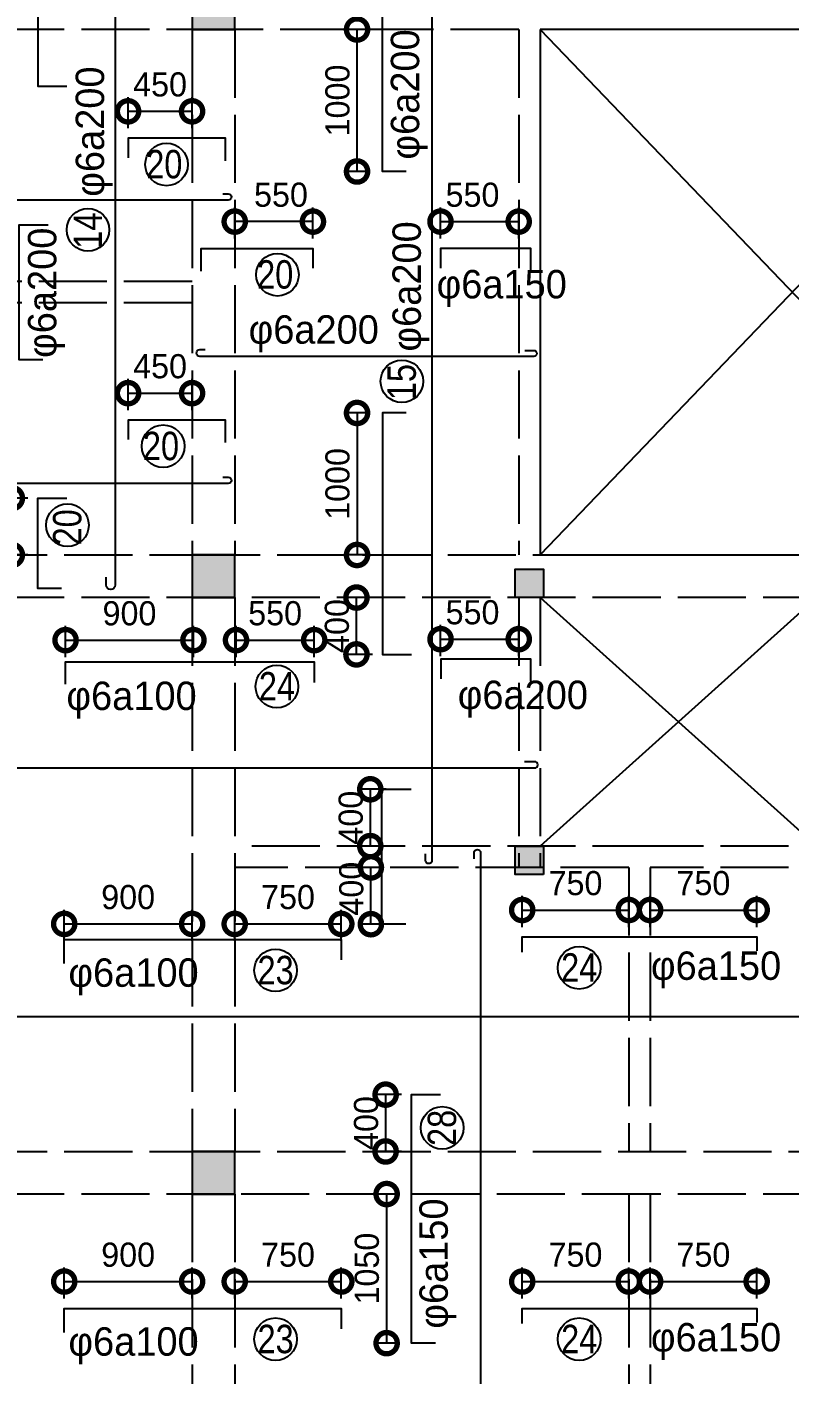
# Model space of a CAD drawing. Extents: x -103300 to -22645, y -943 to 55291.
# Drawn here: x -93459 to -88092, y 33765 to 43250 of the extents above; entities that cross this region are included whole.
import ezdxf

# ---------------------------------------------------------------- set-up
doc = ezdxf.new("R2010")
doc.units = 0
doc.header["$LTSCALE"] = 40
doc.linetypes.add('ACAD_ISO02W100', pattern=[15, 12, -3])
doc.layers.get('0').update_dxf_attribs({"linetype": 'CONTINUOUS'})
doc.layers.get('DEFPOINTS').update_dxf_attribs({"linetype": 'CONTINUOUS'})
for name, color, linetype in [('COT', 3, 'CONTINUOUS'), ('KTHUOT', 6, 'CONTINUOUS'), ('MANH', 2, 'CONTINUOUS'), ('TEXT', 7, 'CONTINUOUS'), ('THEP', 1, 'CONTINUOUS')]:
    doc.layers.add(name, color=color, linetype=linetype)
doc.styles.add('DIM-NEW', font='VHELVCN.TTF')
doc.styles.add('VNI-HELVE', font='VHELVEN.TTF')
doc.styles.add('VNI-TIMES', font='VTIMESN.TTF')
doc.dimstyles.new('D1', dxfattribs={"dimscale": 0, "dimtxt": 300, "dimasz": 250, "dimexe": 250, "dimexo": 0, "dimgap": 160, "dimtad": 1, "dimdec": 0, "dimdsep": 46, "dimtxsty": 'VNI-HELVE', "dimblk1": 'ARCHTICK', "dimblk2": 'ARCHTICK', "dimsah": 1, "dimcen": 2.5, "dimclrd": 6, "dimclre": 6, "dimclrt": 6, "dimadec": 0, "dimazin": 0, "dimtfac": 1, "dimtdec": 0, "dimtmove": 0, "dimatfit": 3, "dimldrblk": 'ARCHTICK', "dimfxl": 0, "dimtolj": 1, "dimtzin": 0, "dimarcsym": 0})

# ---------------------------------------------------------------- blocks, each defined once
blk = doc.blocks.new('_DotSmall')
at = {"color": 0, "linetype": 'ByBlock', "const_width": 0.5}
blk.add_lwpolyline([(-0.0625, 0, 1), (0.0625, 0, 1)], format="xyb", close=True, dxfattribs=at)
blk = doc.blocks.new('*D142')
at = {"layer": 'DEFPOINTS', "color": 0, "linetype": 'Continuous'}
for p in [(-92296.2, 42656.2), (-92746.7, 42466.6), (-92296.2, 42466.6)]:
    blk.add_point(p, dxfattribs=at)
at = {"layer": 'KTHUOT', "color": 9, "linetype": 'Continuous', "lineweight": -2}
for p, q in [((-92746.7, 42536.6), (-92746.7, 42756.2)), ((-92296.2, 42536.6), (-92296.2, 42756.2)), ((-92746.7, 42656.2), (-92296.2, 42656.2))]:
    blk.add_line(p, q, dxfattribs=at)
at = {"layer": 'KTHUOT', "color": 9, "linetype": 'Continuous', "lineweight": -2, "xscale": 300, "yscale": 300, "zscale": 300, "rotation": 180}
blk.add_blockref('_DotSmall', (-92746.7, 42656.2), dxfattribs=at)
at = {"layer": 'KTHUOT', "color": 9, "linetype": 'Continuous', "lineweight": -2, "xscale": 300, "yscale": 300, "zscale": 300}
blk.add_blockref('_DotSmall', (-92296.2, 42656.2), dxfattribs=at)
at = {"layer": 'KTHUOT', "color": 7, "linetype": 'Continuous', "insert": (-92521.4, 42844.6), "char_height": 170, "attachment_point": 5, "style": 'VNI-TIMES'}
blk.add_mtext('\\A1;450', dxfattribs=at)
blk = doc.blocks.new('_ARCHTICK')
at = {"color": 0, "linetype": 'ByBlock', "const_width": 0.15}
blk.add_lwpolyline([(-0.5, -0.5), (0.5, 0.5)], dxfattribs=at)
blk = doc.blocks.new('*D150')
at = {"layer": 'DEFPOINTS', "color": 0, "linetype": 'Continuous'}
for p in [(-92296.2, 40671.9), (-92746.7, 40482.3), (-92296.2, 40482.3)]:
    blk.add_point(p, dxfattribs=at)
at = {"layer": 'KTHUOT', "color": 9, "linetype": 'Continuous', "lineweight": -2}
for p, q in [((-92746.7, 40552.3), (-92746.7, 40771.9)), ((-92296.2, 40552.3), (-92296.2, 40771.9)), ((-92746.7, 40671.9), (-92296.2, 40671.9))]:
    blk.add_line(p, q, dxfattribs=at)
at = {"layer": 'KTHUOT', "color": 9, "linetype": 'Continuous', "lineweight": -2, "xscale": 300, "yscale": 300, "zscale": 300, "rotation": 180}
blk.add_blockref('_DotSmall', (-92746.7, 40671.9), dxfattribs=at)
at = {"layer": 'KTHUOT', "color": 9, "linetype": 'Continuous', "lineweight": -2, "xscale": 300, "yscale": 300, "zscale": 300}
blk.add_blockref('_DotSmall', (-92296.2, 40671.9), dxfattribs=at)
at = {"layer": 'KTHUOT', "color": 7, "linetype": 'Continuous', "insert": (-92521.4, 40860.3), "char_height": 170, "attachment_point": 5, "style": 'VNI-TIMES'}
blk.add_mtext('\\A1;450', dxfattribs=at)
blk = doc.blocks.new('*D151')
at = {"layer": 'DEFPOINTS', "color": 0, "linetype": 'Continuous'}
for p in [(-91995.5, 41879.6), (-91995.5, 41689.9), (-91445, 41689.9)]:
    blk.add_point(p, dxfattribs=at)
at = {"layer": 'KTHUOT', "color": 9, "linetype": 'Continuous', "lineweight": -2}
for p, q in [((-91995.5, 41759.9), (-91995.5, 41979.6)), ((-91445, 41759.9), (-91445, 41979.6)), ((-91445, 41879.6), (-91995.5, 41879.6))]:
    blk.add_line(p, q, dxfattribs=at)
at = {"layer": 'KTHUOT', "color": 9, "linetype": 'Continuous', "lineweight": -2, "xscale": 300, "yscale": 300, "zscale": 300, "rotation": 180}
blk.add_blockref('_DotSmall', (-91995.5, 41879.6), dxfattribs=at)
at = {"layer": 'KTHUOT', "color": 9, "linetype": 'Continuous', "lineweight": -2, "xscale": 300, "yscale": 300, "zscale": 300}
blk.add_blockref('_DotSmall', (-91445, 41879.6), dxfattribs=at)
at = {"layer": 'KTHUOT', "color": 7, "linetype": 'Continuous', "insert": (-91670.2, 42068), "char_height": 170, "attachment_point": 5, "style": 'VNI-TIMES'}
blk.add_mtext('\\A1;550', dxfattribs=at)
blk = doc.blocks.new('*D152')
at = {"layer": 'DEFPOINTS', "color": 0, "linetype": 'Continuous'}
for p in [(-89996.2, 41879.6), (-90546.7, 41689.9), (-89996.2, 41689.9)]:
    blk.add_point(p, dxfattribs=at)
at = {"layer": 'KTHUOT', "color": 9, "linetype": 'Continuous', "lineweight": -2}
for p, q in [((-90546.7, 41759.9), (-90546.7, 41979.6)), ((-89996.2, 41759.9), (-89996.2, 41979.6)), ((-90546.7, 41879.6), (-89996.2, 41879.6))]:
    blk.add_line(p, q, dxfattribs=at)
at = {"layer": 'KTHUOT', "color": 9, "linetype": 'Continuous', "lineweight": -2, "xscale": 300, "yscale": 300, "zscale": 300, "rotation": 180}
blk.add_blockref('_DotSmall', (-90546.7, 41879.6), dxfattribs=at)
at = {"layer": 'KTHUOT', "color": 9, "linetype": 'Continuous', "lineweight": -2, "xscale": 300, "yscale": 300, "zscale": 300}
blk.add_blockref('_DotSmall', (-89996.2, 41879.6), dxfattribs=at)
at = {"layer": 'KTHUOT', "color": 7, "linetype": 'Continuous', "insert": (-90321.4, 42068), "char_height": 170, "attachment_point": 5, "style": 'VNI-TIMES'}
blk.add_mtext('\\A1;550', dxfattribs=at)
blk = doc.blocks.new('*D189')
at = {"layer": 'DEFPOINTS', "color": 0, "linetype": 'Continuous'}
for p in [(-92295.8, 34416.3), (-93196.3, 34226.7), (-92295.8, 34226.7)]:
    blk.add_point(p, dxfattribs=at)
at = {"layer": 'KTHUOT', "color": 9, "linetype": 'Continuous', "lineweight": -2}
for p, q in [((-93196.3, 34296.7), (-93196.3, 34516.3)), ((-92295.8, 34296.7), (-92295.8, 34516.3)), ((-93196.3, 34416.3), (-92295.8, 34416.3))]:
    blk.add_line(p, q, dxfattribs=at)
at = {"layer": 'KTHUOT', "color": 9, "linetype": 'Continuous', "lineweight": -2, "xscale": 300, "yscale": 300, "zscale": 300, "rotation": 180}
blk.add_blockref('_DotSmall', (-93196.3, 34416.3), dxfattribs=at)
at = {"layer": 'KTHUOT', "color": 9, "linetype": 'Continuous', "lineweight": -2, "xscale": 300, "yscale": 300, "zscale": 300}
blk.add_blockref('_DotSmall', (-92295.8, 34416.3), dxfattribs=at)
at = {"layer": 'KTHUOT', "color": 7, "linetype": 'Continuous', "insert": (-92746.1, 34604.4), "char_height": 170, "attachment_point": 5, "style": 'VNI-TIMES'}
blk.add_mtext('\\A1;900', dxfattribs=at)
blk = doc.blocks.new('*D185')
at = {"layer": 'DEFPOINTS', "color": 0, "linetype": 'Continuous'}
for p in [(-91245.4, 34416.3), (-91995.8, 34226.7), (-91245.4, 34226.7)]:
    blk.add_point(p, dxfattribs=at)
at = {"layer": 'KTHUOT', "color": 9, "linetype": 'Continuous', "lineweight": -2}
for p, q in [((-91995.8, 34296.7), (-91995.8, 34516.3)), ((-91245.4, 34296.7), (-91245.4, 34516.3)), ((-91995.8, 34416.3), (-91245.4, 34416.3))]:
    blk.add_line(p, q, dxfattribs=at)
at = {"layer": 'KTHUOT', "color": 9, "linetype": 'Continuous', "lineweight": -2, "xscale": 300, "yscale": 300, "zscale": 300, "rotation": 180}
blk.add_blockref('_DotSmall', (-91995.8, 34416.3), dxfattribs=at)
at = {"layer": 'KTHUOT', "color": 9, "linetype": 'Continuous', "lineweight": -2, "xscale": 300, "yscale": 300, "zscale": 300}
blk.add_blockref('_DotSmall', (-91245.4, 34416.3), dxfattribs=at)
at = {"layer": 'KTHUOT', "color": 7, "linetype": 'Continuous', "insert": (-91620.6, 34604.8), "char_height": 170, "attachment_point": 5, "style": 'VNI-TIMES'}
blk.add_mtext('\\A1;750', dxfattribs=at)
blk = doc.blocks.new('*D191')
at = {"layer": 'DEFPOINTS', "color": 0, "linetype": 'Continuous'}
for p in [(-89220.8, 34416.3), (-89971.3, 34226.7), (-89220.8, 34226.7)]:
    blk.add_point(p, dxfattribs=at)
at = {"layer": 'KTHUOT', "color": 9, "linetype": 'Continuous', "lineweight": -2}
for p, q in [((-89971.3, 34296.7), (-89971.3, 34516.3)), ((-89220.8, 34296.7), (-89220.8, 34516.3)), ((-89971.3, 34416.3), (-89220.8, 34416.3))]:
    blk.add_line(p, q, dxfattribs=at)
at = {"layer": 'KTHUOT', "color": 9, "linetype": 'Continuous', "lineweight": -2, "xscale": 300, "yscale": 300, "zscale": 300, "rotation": 180}
blk.add_blockref('_DotSmall', (-89971.3, 34416.3), dxfattribs=at)
at = {"layer": 'KTHUOT', "color": 9, "linetype": 'Continuous', "lineweight": -2, "xscale": 300, "yscale": 300, "zscale": 300}
blk.add_blockref('_DotSmall', (-89220.8, 34416.3), dxfattribs=at)
at = {"layer": 'KTHUOT', "color": 7, "linetype": 'Continuous', "insert": (-89596.1, 34604.8), "char_height": 170, "attachment_point": 5, "style": 'VNI-TIMES'}
blk.add_mtext('\\A1;750', dxfattribs=at)
blk = doc.blocks.new('*D190')
at = {"layer": 'DEFPOINTS', "color": 0, "linetype": 'Continuous'}
for p in [(-88320.4, 34416.3), (-89070.8, 34226.7), (-88320.4, 34226.7)]:
    blk.add_point(p, dxfattribs=at)
at = {"layer": 'KTHUOT', "color": 9, "linetype": 'Continuous', "lineweight": -2}
for p, q in [((-89070.8, 34296.7), (-89070.8, 34516.3)), ((-88320.4, 34296.7), (-88320.4, 34516.3)), ((-89070.8, 34416.3), (-88320.4, 34416.3))]:
    blk.add_line(p, q, dxfattribs=at)
at = {"layer": 'KTHUOT', "color": 9, "linetype": 'Continuous', "lineweight": -2, "xscale": 300, "yscale": 300, "zscale": 300, "rotation": 180}
blk.add_blockref('_DotSmall', (-89070.8, 34416.3), dxfattribs=at)
at = {"layer": 'KTHUOT', "color": 9, "linetype": 'Continuous', "lineweight": -2, "xscale": 300, "yscale": 300, "zscale": 300}
blk.add_blockref('_DotSmall', (-88320.4, 34416.3), dxfattribs=at)
at = {"layer": 'KTHUOT', "color": 7, "linetype": 'Continuous', "insert": (-88695.6, 34604.8), "char_height": 170, "attachment_point": 5, "style": 'VNI-TIMES'}
blk.add_mtext('\\A1;750', dxfattribs=at)
blk = doc.blocks.new('*D227')
at = {"layer": 'DEFPOINTS', "color": 0, "linetype": 'Continuous'}
for p in [(-91436.1, 38932.7), (-91986.5, 38743.1), (-91436.1, 38743.1)]:
    blk.add_point(p, dxfattribs=at)
at = {"layer": 'KTHUOT', "color": 9, "linetype": 'Continuous', "lineweight": -2}
for p, q in [((-91986.5, 38813.1), (-91986.5, 39032.7)), ((-91436.1, 38813.1), (-91436.1, 39032.7)), ((-91986.5, 38932.7), (-91436.1, 38932.7))]:
    blk.add_line(p, q, dxfattribs=at)
at = {"layer": 'KTHUOT', "color": 9, "linetype": 'Continuous', "lineweight": -2, "xscale": 300, "yscale": 300, "zscale": 300, "rotation": 180}
blk.add_blockref('_DotSmall', (-91986.5, 38932.7), dxfattribs=at)
at = {"layer": 'KTHUOT', "color": 9, "linetype": 'Continuous', "lineweight": -2, "xscale": 300, "yscale": 300, "zscale": 300}
blk.add_blockref('_DotSmall', (-91436.1, 38932.7), dxfattribs=at)
at = {"layer": 'KTHUOT', "color": 7, "linetype": 'Continuous', "insert": (-91711.3, 39121.1), "char_height": 170, "attachment_point": 5, "style": 'VNI-TIMES'}
blk.add_mtext('\\A1;550', dxfattribs=at)
blk = doc.blocks.new('*D226')
at = {"layer": 'DEFPOINTS', "color": 0, "linetype": 'Continuous'}
for p in [(-92286.5, 38932.7), (-93186.9, 38743.1), (-92286.5, 38743.1)]:
    blk.add_point(p, dxfattribs=at)
at = {"layer": 'KTHUOT', "color": 9, "linetype": 'Continuous', "lineweight": -2}
for p, q in [((-93186.9, 38813.1), (-93186.9, 39032.7)), ((-92286.5, 38813.1), (-92286.5, 39032.7)), ((-93186.9, 38932.7), (-92286.5, 38932.7))]:
    blk.add_line(p, q, dxfattribs=at)
at = {"layer": 'KTHUOT', "color": 9, "linetype": 'Continuous', "lineweight": -2, "xscale": 300, "yscale": 300, "zscale": 300, "rotation": 180}
blk.add_blockref('_DotSmall', (-93186.9, 38932.7), dxfattribs=at)
at = {"layer": 'KTHUOT', "color": 9, "linetype": 'Continuous', "lineweight": -2, "xscale": 300, "yscale": 300, "zscale": 300}
blk.add_blockref('_DotSmall', (-92286.5, 38932.7), dxfattribs=at)
at = {"layer": 'KTHUOT', "color": 7, "linetype": 'Continuous', "insert": (-92736.7, 39120.7), "char_height": 170, "attachment_point": 5, "style": 'VNI-TIMES'}
blk.add_mtext('\\A1;900', dxfattribs=at)
blk = doc.blocks.new('*D228')
at = {"layer": 'DEFPOINTS', "color": 0, "linetype": 'Continuous'}
for p in [(-89995.8, 38939.5), (-90546.3, 38749.9), (-89995.8, 38749.9)]:
    blk.add_point(p, dxfattribs=at)
at = {"layer": 'KTHUOT', "color": 9, "linetype": 'Continuous', "lineweight": -2}
for p, q in [((-90546.3, 38819.9), (-90546.3, 39039.5)), ((-89995.8, 38819.9), (-89995.8, 39039.5)), ((-90546.3, 38939.5), (-89995.8, 38939.5))]:
    blk.add_line(p, q, dxfattribs=at)
at = {"layer": 'KTHUOT', "color": 9, "linetype": 'Continuous', "lineweight": -2, "xscale": 300, "yscale": 300, "zscale": 300, "rotation": 180}
blk.add_blockref('_DotSmall', (-90546.3, 38939.5), dxfattribs=at)
at = {"layer": 'KTHUOT', "color": 9, "linetype": 'Continuous', "lineweight": -2, "xscale": 300, "yscale": 300, "zscale": 300}
blk.add_blockref('_DotSmall', (-89995.8, 38939.5), dxfattribs=at)
at = {"layer": 'KTHUOT', "color": 7, "linetype": 'Continuous', "insert": (-90321.1, 39127.9), "char_height": 170, "attachment_point": 5, "style": 'VNI-TIMES'}
blk.add_mtext('\\A1;550', dxfattribs=at)
blk = doc.blocks.new('*D232')
at = {"layer": 'DEFPOINTS', "color": 0, "linetype": 'Continuous'}
for p in [(-91245.4, 36934.3), (-91995.8, 36744.7), (-91245.4, 36744.7)]:
    blk.add_point(p, dxfattribs=at)
at = {"layer": 'KTHUOT', "color": 9, "linetype": 'Continuous', "lineweight": -2}
for p, q in [((-91995.8, 36814.7), (-91995.8, 37034.3)), ((-91245.4, 36814.7), (-91245.4, 37034.3)), ((-91995.8, 36934.3), (-91245.4, 36934.3))]:
    blk.add_line(p, q, dxfattribs=at)
at = {"layer": 'KTHUOT', "color": 9, "linetype": 'Continuous', "lineweight": -2, "xscale": 300, "yscale": 300, "zscale": 300, "rotation": 180}
blk.add_blockref('_DotSmall', (-91995.8, 36934.3), dxfattribs=at)
at = {"layer": 'KTHUOT', "color": 9, "linetype": 'Continuous', "lineweight": -2, "xscale": 300, "yscale": 300, "zscale": 300}
blk.add_blockref('_DotSmall', (-91245.4, 36934.3), dxfattribs=at)
at = {"layer": 'KTHUOT', "color": 7, "linetype": 'Continuous', "insert": (-91620.6, 37122.7), "char_height": 170, "attachment_point": 5, "style": 'VNI-TIMES'}
blk.add_mtext('\\A1;750', dxfattribs=at)
blk = doc.blocks.new('*D233')
at = {"layer": 'DEFPOINTS', "color": 0, "linetype": 'Continuous'}
for p in [(-92295.8, 36934.3), (-93196.3, 36744.7), (-92295.8, 36744.7)]:
    blk.add_point(p, dxfattribs=at)
at = {"layer": 'KTHUOT', "color": 9, "linetype": 'Continuous', "lineweight": -2}
for p, q in [((-93196.3, 36814.7), (-93196.3, 37034.3)), ((-92295.8, 36814.7), (-92295.8, 37034.3)), ((-93196.3, 36934.3), (-92295.8, 36934.3))]:
    blk.add_line(p, q, dxfattribs=at)
at = {"layer": 'KTHUOT', "color": 9, "linetype": 'Continuous', "lineweight": -2, "xscale": 300, "yscale": 300, "zscale": 300, "rotation": 180}
blk.add_blockref('_DotSmall', (-93196.3, 36934.3), dxfattribs=at)
at = {"layer": 'KTHUOT', "color": 9, "linetype": 'Continuous', "lineweight": -2, "xscale": 300, "yscale": 300, "zscale": 300}
blk.add_blockref('_DotSmall', (-92295.8, 36934.3), dxfattribs=at)
at = {"layer": 'KTHUOT', "color": 7, "linetype": 'Continuous', "insert": (-92746.1, 37122.4), "char_height": 170, "attachment_point": 5, "style": 'VNI-TIMES'}
blk.add_mtext('\\A1;900', dxfattribs=at)
blk = doc.blocks.new('*D234')
at = {"layer": 'DEFPOINTS', "color": 0, "linetype": 'Continuous'}
for p in [(-88320.4, 37032.4), (-89070.8, 36842.8), (-88320.4, 36842.8)]:
    blk.add_point(p, dxfattribs=at)
at = {"layer": 'KTHUOT', "color": 9, "linetype": 'Continuous', "lineweight": -2}
for p, q in [((-89070.8, 36912.8), (-89070.8, 37132.4)), ((-88320.4, 36912.8), (-88320.4, 37132.4)), ((-89070.8, 37032.4), (-88320.4, 37032.4))]:
    blk.add_line(p, q, dxfattribs=at)
at = {"layer": 'KTHUOT', "color": 9, "linetype": 'Continuous', "lineweight": -2, "xscale": 300, "yscale": 300, "zscale": 300, "rotation": 180}
blk.add_blockref('_DotSmall', (-89070.8, 37032.4), dxfattribs=at)
at = {"layer": 'KTHUOT', "color": 9, "linetype": 'Continuous', "lineweight": -2, "xscale": 300, "yscale": 300, "zscale": 300}
blk.add_blockref('_DotSmall', (-88320.4, 37032.4), dxfattribs=at)
at = {"layer": 'KTHUOT', "color": 7, "linetype": 'Continuous', "insert": (-88695.6, 37220.8), "char_height": 170, "attachment_point": 5, "style": 'VNI-TIMES'}
blk.add_mtext('\\A1;750', dxfattribs=at)
blk = doc.blocks.new('*D235')
at = {"layer": 'DEFPOINTS', "color": 0, "linetype": 'Continuous'}
for p in [(-89220.8, 37032.4), (-89971.3, 36842.8), (-89220.8, 36842.8)]:
    blk.add_point(p, dxfattribs=at)
at = {"layer": 'KTHUOT', "color": 9, "linetype": 'Continuous', "lineweight": -2}
for p, q in [((-89971.3, 36912.8), (-89971.3, 37132.4)), ((-89220.8, 36912.8), (-89220.8, 37132.4)), ((-89971.3, 37032.4), (-89220.8, 37032.4))]:
    blk.add_line(p, q, dxfattribs=at)
at = {"layer": 'KTHUOT', "color": 9, "linetype": 'Continuous', "lineweight": -2, "xscale": 300, "yscale": 300, "zscale": 300, "rotation": 180}
blk.add_blockref('_DotSmall', (-89971.3, 37032.4), dxfattribs=at)
at = {"layer": 'KTHUOT', "color": 9, "linetype": 'Continuous', "lineweight": -2, "xscale": 300, "yscale": 300, "zscale": 300}
blk.add_blockref('_DotSmall', (-89220.8, 37032.4), dxfattribs=at)
at = {"layer": 'KTHUOT', "color": 7, "linetype": 'Continuous', "insert": (-89596.1, 37220.8), "char_height": 170, "attachment_point": 5, "style": 'VNI-TIMES'}
blk.add_mtext('\\A1;750', dxfattribs=at)
blk = doc.blocks.new('*D371')
at = {"layer": 'DEFPOINTS', "color": 0, "linetype": 'Continuous'}
for p in [(-91134.4, 43232.4), (-91001.5, 43232.4), (-91001.5, 42232.5)]:
    blk.add_point(p, dxfattribs=at)
at = {"layer": 'KTHUOT', "color": 9, "linetype": 'Continuous', "lineweight": -2}
for p, q in [((-91071.5, 43232.4), (-91204.4, 43232.4)), ((-91134.4, 42232.5), (-91134.4, 43232.4)), ((-91071.5, 42232.5), (-91204.4, 42232.5))]:
    blk.add_line(p, q, dxfattribs=at)
at = {"layer": 'KTHUOT', "color": 9, "linetype": 'Continuous', "lineweight": -2, "xscale": 300, "yscale": 300, "zscale": 300}
for p, rotation in [((-91134.4, 43232.4), 90), ((-91134.4, 42232.5), 270)]:
    blk.add_blockref('_DotSmall', p, dxfattribs=dict(at, rotation=rotation))
at = {"layer": 'KTHUOT', "color": 7, "linetype": 'Continuous', "insert": (-91271.4, 42732.5), "char_height": 170, "attachment_point": 5, "rotation": 90, "style": 'VNI-TIMES'}
blk.add_mtext('\\A1;1000', dxfattribs=at)
blk = doc.blocks.new('*D393')
at = {"layer": 'DEFPOINTS', "color": 0, "linetype": 'Continuous'}
for p in [(-93382.8, 39932.5), (-93565.2, 39532.4), (-93382.8, 39532.4)]:
    blk.add_point(p, dxfattribs=at)
at = {"layer": 'KTHUOT', "color": 9, "linetype": 'Continuous', "lineweight": -2}
for p, q in [((-93452.8, 39932.5), (-93635.2, 39932.5)), ((-93565.2, 39932.5), (-93565.2, 39532.4)), ((-93452.8, 39532.4), (-93635.2, 39532.4))]:
    blk.add_line(p, q, dxfattribs=at)
at = {"layer": 'KTHUOT', "color": 9, "linetype": 'Continuous', "lineweight": -2, "xscale": 300, "yscale": 300, "zscale": 300}
for p, rotation in [((-93565.2, 39932.5), 90), ((-93565.2, 39532.4), 270)]:
    blk.add_blockref('_DotSmall', p, dxfattribs=dict(at, rotation=rotation))
at = {"layer": 'KTHUOT', "color": 7, "linetype": 'Continuous', "insert": (-93702.2, 39732.5), "char_height": 170, "attachment_point": 5, "rotation": 90, "style": 'VNI-TIMES'}
blk.add_mtext('\\A1;400', dxfattribs=at)
blk = doc.blocks.new('*D405')
at = {"layer": 'DEFPOINTS', "color": 0, "linetype": 'Continuous'}
for p in [(-91001.5, 40532.3), (-91134.4, 39532.4), (-91001.5, 39532.4)]:
    blk.add_point(p, dxfattribs=at)
at = {"layer": 'KTHUOT', "color": 9, "linetype": 'Continuous', "lineweight": -2}
for p, q in [((-91071.5, 40532.3), (-91204.4, 40532.3)), ((-91134.4, 40532.3), (-91134.4, 39532.4)), ((-91071.5, 39532.4), (-91204.4, 39532.4))]:
    blk.add_line(p, q, dxfattribs=at)
at = {"layer": 'KTHUOT', "color": 9, "linetype": 'Continuous', "lineweight": -2, "xscale": 300, "yscale": 300, "zscale": 300}
for p, rotation in [((-91134.4, 40532.3), 90), ((-91134.4, 39532.4), 270)]:
    blk.add_blockref('_DotSmall', p, dxfattribs=dict(at, rotation=rotation))
at = {"layer": 'KTHUOT', "color": 7, "linetype": 'Continuous', "insert": (-91271.4, 40032.4), "char_height": 170, "attachment_point": 5, "rotation": 90, "style": 'VNI-TIMES'}
blk.add_mtext('\\A1;1000', dxfattribs=at)
blk = doc.blocks.new('*D404')
at = {"layer": 'DEFPOINTS', "color": 0, "linetype": 'Continuous'}
for p in [(-91138.6, 39232.4), (-90956.2, 39232.4), (-90956.2, 38832.4)]:
    blk.add_point(p, dxfattribs=at)
at = {"layer": 'KTHUOT', "color": 9, "linetype": 'Continuous', "lineweight": -2}
for p, q in [((-91026.2, 39232.4), (-91208.6, 39232.4)), ((-91138.6, 38832.4), (-91138.6, 39232.4)), ((-91026.2, 38832.4), (-91208.6, 38832.4))]:
    blk.add_line(p, q, dxfattribs=at)
at = {"layer": 'KTHUOT', "color": 9, "linetype": 'Continuous', "lineweight": -2, "xscale": 300, "yscale": 300, "zscale": 300}
for p, rotation in [((-91138.6, 39232.4), 90), ((-91138.6, 38832.4), 270)]:
    blk.add_blockref('_DotSmall', p, dxfattribs=dict(at, rotation=rotation))
at = {"layer": 'KTHUOT', "color": 7, "linetype": 'Continuous', "insert": (-91275.6, 39032.4), "char_height": 170, "attachment_point": 5, "rotation": 90, "style": 'VNI-TIMES'}
blk.add_mtext('\\A1;400', dxfattribs=at)
blk = doc.blocks.new('*D407')
at = {"layer": 'DEFPOINTS', "color": 0, "linetype": 'Continuous'}
for p in [(-90858.7, 37882.5), (-91041.1, 37482.4), (-90858.7, 37482.4)]:
    blk.add_point(p, dxfattribs=at)
at = {"layer": 'KTHUOT', "color": 9, "linetype": 'Continuous', "lineweight": -2}
for p, q in [((-90928.7, 37882.5), (-91111.1, 37882.5)), ((-91041.1, 37882.5), (-91041.1, 37482.4)), ((-90928.7, 37482.4), (-91111.1, 37482.4))]:
    blk.add_line(p, q, dxfattribs=at)
at = {"layer": 'KTHUOT', "color": 9, "linetype": 'Continuous', "lineweight": -2, "xscale": 300, "yscale": 300, "zscale": 300}
for p, rotation in [((-91041.1, 37882.5), 90), ((-91041.1, 37482.4), 270)]:
    blk.add_blockref('_DotSmall', p, dxfattribs=dict(at, rotation=rotation))
at = {"layer": 'KTHUOT', "color": 7, "linetype": 'Continuous', "insert": (-91178.1, 37682.5), "char_height": 170, "attachment_point": 5, "rotation": 90, "style": 'VNI-TIMES'}
blk.add_mtext('\\A1;400', dxfattribs=at)
blk = doc.blocks.new('*D406')
at = {"layer": 'DEFPOINTS', "color": 0, "linetype": 'Continuous'}
for p in [(-91036.9, 37332.4), (-90904, 37332.4), (-90904, 36932.5)]:
    blk.add_point(p, dxfattribs=at)
at = {"layer": 'KTHUOT', "color": 9, "linetype": 'Continuous', "lineweight": -2}
for p, q in [((-90974, 37332.4), (-91106.9, 37332.4)), ((-91036.9, 36932.5), (-91036.9, 37332.4)), ((-90974, 36932.5), (-91106.9, 36932.5))]:
    blk.add_line(p, q, dxfattribs=at)
at = {"layer": 'KTHUOT', "color": 9, "linetype": 'Continuous', "lineweight": -2, "xscale": 300, "yscale": 300, "zscale": 300}
for p, rotation in [((-91036.9, 37332.4), 90), ((-91036.9, 36932.5), 270)]:
    blk.add_blockref('_DotSmall', p, dxfattribs=dict(at, rotation=rotation))
at = {"layer": 'KTHUOT', "color": 7, "linetype": 'Continuous', "insert": (-91173.9, 37182.5), "char_height": 170, "attachment_point": 5, "rotation": 90, "style": 'VNI-TIMES'}
blk.add_mtext('\\A1;400', dxfattribs=at)
blk = doc.blocks.new('*D451')
at = {"layer": 'DEFPOINTS', "color": 0, "linetype": 'Continuous'}
for p in [(-90793.1, 35032.4), (-90926, 33982.5), (-90793.1, 33982.5)]:
    blk.add_point(p, dxfattribs=at)
at = {"layer": 'KTHUOT', "color": 9, "linetype": 'Continuous', "lineweight": -2}
for p, q in [((-90863.1, 35032.4), (-90996, 35032.4)), ((-90926, 35032.4), (-90926, 33982.5)), ((-90863.1, 33982.5), (-90996, 33982.5))]:
    blk.add_line(p, q, dxfattribs=at)
at = {"layer": 'KTHUOT', "color": 9, "linetype": 'Continuous', "lineweight": -2, "xscale": 300, "yscale": 300, "zscale": 300}
for p, rotation in [((-90926, 35032.4), 90), ((-90926, 33982.5), 270)]:
    blk.add_blockref('_DotSmall', p, dxfattribs=dict(at, rotation=rotation))
at = {"layer": 'KTHUOT', "color": 7, "linetype": 'Continuous', "insert": (-91064.4, 34507.5), "char_height": 170, "attachment_point": 5, "rotation": 90, "style": 'VNI-TIMES'}
blk.add_mtext('\\A1;1050', dxfattribs=at)
blk = doc.blocks.new('*D450')
at = {"layer": 'DEFPOINTS', "color": 0, "linetype": 'Continuous'}
for p in [(-90750.7, 35732.5), (-90933.1, 35332.4), (-90750.7, 35332.4)]:
    blk.add_point(p, dxfattribs=at)
at = {"layer": 'KTHUOT', "color": 9, "linetype": 'Continuous', "lineweight": -2}
for p, q in [((-90820.7, 35732.5), (-91003.1, 35732.5)), ((-90933.1, 35732.5), (-90933.1, 35332.4)), ((-90820.7, 35332.4), (-91003.1, 35332.4))]:
    blk.add_line(p, q, dxfattribs=at)
at = {"layer": 'KTHUOT', "color": 9, "linetype": 'Continuous', "lineweight": -2, "xscale": 300, "yscale": 300, "zscale": 300}
for p, rotation in [((-90933.1, 35732.5), 90), ((-90933.1, 35332.4), 270)]:
    blk.add_blockref('_DotSmall', p, dxfattribs=dict(at, rotation=rotation))
at = {"layer": 'KTHUOT', "color": 7, "linetype": 'Continuous', "insert": (-91070.1, 35532.5), "char_height": 170, "attachment_point": 5, "rotation": 90, "style": 'VNI-TIMES'}
blk.add_mtext('\\A1;400', dxfattribs=at)

msp = doc.modelspace()

# ---------------------------------------------------------------- linework, layer by layer
at = {"layer": 'COT'}
for points in [[(-92295.8, 43232.4), (-91995.8, 43232.4), (-91995.8, 43532.4), (-92295.8, 43532.4)], [(-92295.8, 39232.4), (-91995.8, 39232.4), (-91995.8, 39532.4), (-92295.8, 39532.4)], [(-89821.7, 39232.4), (-90021.7, 39232.4), (-90021.7, 39432.4), (-89821.7, 39432.4)], [(-89821.7, 37282.4), (-90021.7, 37282.4), (-90021.7, 37482.4), (-89821.7, 37482.4)], [(-92295.8, 35032.4), (-91995.8, 35032.4), (-91995.8, 35332.4), (-92295.8, 35332.4)]]:
    msp.add_lwpolyline(points, close=True, dxfattribs=at)
for points in [[(-92295.8, 43232.4), (-91995.8, 43232.4), (-92295.8, 43532.4), (-91995.8, 43532.4)], [(-92295.8, 39232.4), (-91995.8, 39232.4), (-92295.8, 39532.4), (-91995.8, 39532.4)], [(-90021.7, 39232.4), (-89821.7, 39232.4), (-90021.7, 39432.4), (-89821.7, 39432.4)], [(-90021.7, 37282.4), (-89821.7, 37282.4), (-90021.7, 37482.4), (-89821.7, 37482.4)], [(-92295.8, 35032.4), (-91995.8, 35032.4), (-92295.8, 35332.4), (-91995.8, 35332.4)]]:
    msp.add_solid(points, dxfattribs=at)
at = {"layer": 'KTHUOT', "color": 6, "linetype": 'Continuous'}
for centre in [(-92475.8, 42282.5), (-93029, 41821.9), (-91695.2, 41505.9), (-90818.2, 40755.1), (-92499.4, 40298.2), (-93173.5, 39742.5), (-91698.8, 38606.1), (-91708.1, 36607.7), (-89570.3, 36626.2), (-90534.9, 35498.1), (-91708.1, 34010.1), (-89570.3, 34010.1)]:
    msp.add_circle(centre, 150, dxfattribs=at)
at = {"layer": 'MANH', "linetype": 'ACAD_ISO02W100'}
for p, q in [((-91995.8, 43232.4), (-95595.8, 43232.4)), ((-92295.8, 43232.4), (-92295.8, 39532.4)), ((-89995.8, 43232.4), (-91995.8, 43232.4)), ((-91995.8, 43232.4), (-91995.8, 39532.4)), ((-89995.8, 43232.4), (-89995.8, 39532.4)), ((-92295.8, 41457.4), (-94195.8, 41457.4)), ((-92295.8, 41307.4), (-94195.8, 41307.4)), ((-95595.8, 39532.4), (-92295.8, 39532.4)), ((-92295.8, 39532.4), (-89845.8, 39532.4)), ((-91995.8, 39232.4), (-95595.8, 39232.4)), ((-92295.8, 39232.4), (-92295.8, 35332.4)), ((-88995.8, 39232.4), (-91995.8, 39232.4)), ((-91995.8, 39232.4), (-91995.8, 35332.4)), ((-89995.8, 39232.4), (-89995.8, 37332.4)), ((-89845.8, 39232.4), (-89845.8, 37332.4)), ((-85995.8, 39232.4), (-88995.8, 39232.4)), ((-88995.8, 37482.4), (-91995.8, 37482.4)), ((-86295.8, 37482.4), (-88995.8, 37482.4)), ((-89220.8, 37332.4), (-91995.8, 37332.4)), ((-89220.8, 37332.4), (-89220.8, 35332.4)), ((-89070.8, 37332.4), (-89070.8, 35332.4)), ((-88995.8, 37332.4), (-89070.8, 37332.4)), ((-86295.8, 37332.4), (-88995.8, 37332.4)), ((-95595.8, 35332.4), (-92295.8, 35332.4)), ((-92295.8, 35332.4), (-89295.8, 35332.4)), ((-89295.8, 35332.4), (-86295.8, 35332.4)), ((-91995.8, 35032.4), (-95595.8, 35032.4)), ((-92295.8, 35032.4), (-92295.8, 31132.4)), ((-91995.8, 35032.4), (-91995.8, 31132.4)), ((-89070.8, 35032.4), (-91995.8, 35032.4)), ((-89220.8, 35032.4), (-89220.8, 31132.4)), ((-89070.8, 35032.4), (-89070.8, 32582.4)), ((-85995.8, 35032.4), (-89070.8, 35032.4))]:
    msp.add_line(p, q, dxfattribs=at)
at = {"layer": 'MANH', "color": 9}
for p, q in [((-86295.8, 43232.4), (-89845.8, 39532.4)), ((-89845.8, 43232.4), (-86295.8, 39532.4)), ((-87895.8, 39232.4), (-89845.8, 37482.4)), ((-89845.8, 39232.4), (-87895.8, 37482.4))]:
    msp.add_line(p, q, dxfattribs=at)
at = {"layer": 'MANH', "linetype": 'Continuous'}
for p, q in [((-89845.8, 43232.4), (-89845.8, 39532.4)), ((-85995.8, 43232.4), (-89845.8, 43232.4)), ((-89845.8, 39532.4), (-86295.8, 39532.4))]:
    msp.add_line(p, q, dxfattribs=at)
at = {"layer": 'THEP'}
for points in [[(-90788.3, 42232.4), (-90956.2, 42232.4), (-90956.2, 43932.5), (-90751.3, 43932.5)], [(-93214.9, 43468), (-93382.8, 43468), (-93382.8, 42832.4), (-93177.9, 42832.4)], [(-92060.6, 42308.4), (-92060.6, 42466.6), (-92745.6, 42466.6), (-92745.6, 42329.5)], [(-93346.2, 40907.4), (-93514, 40907.4), (-93514, 41857.5), (-93309.1, 41857.5)], [(-92231, 41531.8), (-92231, 41689.9), (-91446, 41689.9), (-91446, 41552.9)], [(-89910.6, 41531.8), (-89910.6, 41689.9), (-90545.6, 41689.9), (-90545.6, 41552.9)], [(-90788.3, 40532.4), (-90956.2, 40532.4), (-90956.2, 38832.4), (-90751.3, 38832.4)], [(-92060.6, 40324.1), (-92060.6, 40482.3), (-92745.6, 40482.3), (-92745.6, 40345.2)], [(-93214.9, 39296.9), (-93382.8, 39296.9), (-93382.8, 39932.5), (-93177.9, 39932.5)], [(-89910.3, 38640.4), (-89910.3, 38798.5), (-90545.3, 38798.5), (-90545.3, 38661.4)], [(-93187.2, 38622.2), (-93187.2, 38779.1), (-91436.8, 38779.1), (-91436.8, 38634.2)], [(-90791, 36932.4), (-90958.9, 36932.4), (-90958.9, 37882.5), (-90754, 37882.5)], [(-93196.3, 36655.3), (-93196.3, 36824.3), (-91245.4, 36824.3), (-91245.4, 36681.3)], [(-89971.3, 36736.4), (-89971.3, 36842.8), (-88320.4, 36842.8), (-88320.4, 36744)], [(-90582.8, 33982.5), (-90750.7, 33982.5), (-90750.7, 35732.5), (-90545.8, 35732.5)], [(-93196.3, 34057.8), (-93196.3, 34226.7), (-91245.4, 34226.7), (-91245.4, 34083.8)], [(-89971.3, 34120.3), (-89971.3, 34226.7), (-88320.4, 34226.7), (-88320.4, 34127.9)]]:
    msp.add_lwpolyline(points, dxfattribs=at)
for points in [[(-92900.9, 43378.6), (-92900.9, 43460.2, -1), (-92837.4, 43460.2), (-92837.4, 39321.4, -1), (-92900.7, 39321.4), (-92900.7, 39375.8)], [(-90676.1, 43387.8), (-90676.1, 43457, -1), (-90606.8, 43457), (-90606.8, 37381.6, -1), (-90652.3, 37381.6), (-90652.3, 37427.8)], [(-92078.3, 42074.9), (-92041.1, 42074.9, -1), (-92041.1, 42031.6), (-99440.4, 42031.6, -1), (-99440.4, 42080.5), (-99403.3, 42080.5)], [(-89953, 40972.8), (-89890.6, 40972.8, -1), (-89890.6, 40929.5), (-92240.4, 40929.5, -1), (-92240.4, 40978.4), (-92203.3, 40978.4)], [(-92078.3, 40079.3), (-92041.1, 40079.3, -1), (-92041.1, 40036), (-99440.4, 40036, -1), (-99440.4, 40084.9), (-99403.3, 40084.9)], [(-99343.8, 38079.7), (-99409.9, 38079.7, 1), (-99409.9, 38032.5), (-89883.2, 38032.5, 1), (-89883.2, 38077), (-89955.9, 38077)], [(-90310.6, 37393.6), (-90310.6, 37435.3, -1), (-90264.2, 37435.3), (-90264.2, 31132.4)], [(-71788.2, 36370.7), (-71703, 36370.7, -1), (-71703, 36280.4), (-71703, 36280.4), (-99390.5, 36280.4, -1), (-99390.5, 36365.2), (-99326.4, 36365.2)]]:
    msp.add_lwpolyline(points, format="xyb", dxfattribs=at)

# ---------------------------------------------------------------- texts
at = {"layer": 'TEXT', "style": 'DIM-NEW'}
for s, p in [('20', (-92619, 42184.4)), ('20', (-91838.3, 41407.8)), ('20', (-92642.5, 40200.1)), ('24', (-91826, 38508)), ('23', (-91835.3, 36509.6)), ('24', (-89697.5, 36528.1)), ('23', (-91835.3, 33912.1)), ('24', (-89697.5, 33912.1))]:
    msp.add_text(s, height=200, dxfattribs=at).set_placement(p)
for s, p in [('14', (-92930.9, 41689)), ('15', (-90720.1, 40622.2)), ('20', (-93075.4, 39599.4)), ('28', (-90436.9, 35370.8))]:
    msp.add_text(s, height=200, rotation=90, dxfattribs=at).set_placement(p)
at = {"layer": 'TEXT', "char_height": 200, "width": 982.857, "attachment_point": 1, "rotation": 90, "style": 'VNI-TIMES'}
for s, insert in [('{\\fSymbol|b0|i0|c2|p16;f}6a200', (-90896.6, 42316.5)), ('{\\fSymbol|b0|i0|c2|p16;f}6a200', (-93115.5, 42054.9)), ('{\\fSymbol|b0|i0|c2|p16;f}6a200', (-90884.9, 40964.8)), ('{\\fSymbol|b0|i0|c2|p16;f}6a200', (-93451.8, 40920.2)), ('{\\fSymbol|b0|i0|c2|p16;f}6a150', (-90695.4, 34084.6))]:
    msp.add_mtext(s, dxfattribs=dict(at, insert=insert))
at = {"layer": 'TEXT', "char_height": 200, "width": 982.857, "attachment_point": 1, "style": 'VNI-TIMES'}
for s, insert in [('{\\fSymbol|b0|i0|c2|p16;f}6a150', (-90574.2, 41539.1)), ('{\\fSymbol|b0|i0|c2|p16;f}6a200', (-91897.9, 41220.3)), ('{\\fSymbol|b0|i0|c2|p16;f}6a100', (-93180.7, 38640.8)), ('{\\fSymbol|b0|i0|c2|p16;f}6a200', (-90425.3, 38647.6)), ('{\\fSymbol|b0|i0|c2|p16;f}6a150', (-89064.9, 36740.6)), ('{\\fSymbol|b0|i0|c2|p16;f}6a100', (-93166.7, 36691.9)), ('{\\fSymbol|b0|i0|c2|p16;f}6a100', (-93166.7, 34094.4)), ('{\\fSymbol|b0|i0|c2|p16;f}6a150', (-89064.9, 34124.5))]:
    msp.add_mtext(s, dxfattribs=dict(at, insert=insert))

# ---------------------------------------------------------------- dimensions: what is measured, and where the dimension line sits
at = {"layer": 'KTHUOT', "color": 6, "linetype": 'Continuous'}
for base, p1, p2, angle, picture, middle in [((-91134.4, 43232.4), (-91001.5, 42232.5), (-91001.5, 43232.4), 270, '*D371', (-91271.4, 42732.5)), ((-91134.4, 39532.4), (-91001.5, 40532.3), (-91001.5, 39532.4), 90, '*D405', (-91271.4, 40032.4)), ((-90926, 33982.5), (-90793.1, 35032.4), (-90793.1, 33982.5), 90, '*D451', (-91064.4, 34507.5))]:
    dim = msp.add_linear_dim(base=base, p1=p1, p2=p2, angle=angle, dimstyle='D1', override={"dimscale": 1, "dimtxt": 170, "dimasz": 300, "dimexe": 70, "dimexo": 70, "dimgap": 50, "dimtxsty": 'VNI-TIMES', "dimblk1": 'DotSmall', "dimblk2": 'DotSmall', "dimclrd": 9, "dimclre": 9, "dimclrt": 7}, dxfattribs=at)
    dim.commit()
    dim.dimension.update_dxf_attribs({"geometry": picture, "text_midpoint": middle})
for base, p1, p2, picture, middle in [((-92296.2135, 42656.221), (-92746.6507, 42466.5803), (-92296.2135, 42466.5803), '*D142', (-92521.4321, 42656.221)), ((-89996.2135, 41879.5776), (-90546.6507, 41689.9369), (-89996.2135, 41689.9369), '*D152', (-90321.4321, 41879.5776)), ((-92296.2135, 40671.8999), (-92746.6507, 40482.2592), (-92296.2135, 40482.2592), '*D150', (-92521.4321, 40671.8999)), ((-91436.1, 38932.7), (-91986.5, 38743.1), (-91436.1, 38743.1), '*D227', (-91711.3, 38932.7)), ((-89995.8347, 38939.5334), (-90546.2719, 38749.8928), (-89995.8347, 38749.8928), '*D228', (-90321.0533, 38939.5334))]:
    dim = msp.add_linear_dim(base=base, p1=p1, p2=p2, dimstyle='D1', override={"dimscale": 1, "dimtxt": 170, "dimasz": 300, "dimexe": 100, "dimexo": 70, "dimgap": 100, "dimtxsty": 'VNI-TIMES', "dimblk1": 'DotSmall', "dimblk2": 'DotSmall', "dimclrd": 9, "dimclre": 9, "dimclrt": 7}, dxfattribs=at)
    dim.commit()
    dim.dimension.update_dxf_attribs({"geometry": picture, "text_midpoint": middle, "dimtype": 160})
for base, p1, p2, angle, override, picture, middle in [((-91995.4558, 41879.5776), (-91445.0186, 41689.9369), (-91995.4558, 41689.9369), 180, {"dimscale": 1, "dimtxt": 170, "dimasz": 300, "dimexe": 100, "dimexo": 70, "dimgap": 100, "dimtxsty": 'VNI-TIMES', "dimblk1": 'DotSmall', "dimblk2": 'DotSmall', "dimclrd": 9, "dimclre": 9, "dimclrt": 7}, '*D151', (-91670.2372, 41879.5776)), ((-93565.2, 39532.4), (-93382.8, 39932.5), (-93382.8, 39532.4), 90, {"dimscale": 1, "dimtxt": 170, "dimasz": 300, "dimexe": 70, "dimexo": 70, "dimgap": 50, "dimtxsty": 'VNI-TIMES', "dimblk1": 'DotSmall', "dimblk2": 'DotSmall', "dimclrd": 9, "dimclre": 9, "dimclrt": 7}, '*D393', (-93565.2, 39732.5)), ((-91138.6, 39232.4), (-90956.2, 38832.4), (-90956.2, 39232.4), 270, {"dimscale": 1, "dimtxt": 170, "dimasz": 300, "dimexe": 70, "dimexo": 70, "dimgap": 50, "dimtxsty": 'VNI-TIMES', "dimblk1": 'DotSmall', "dimblk2": 'DotSmall', "dimclrd": 9, "dimclre": 9, "dimclrt": 7}, '*D404', (-91138.6, 39032.4)), ((-91041.1, 37482.4), (-90858.7, 37882.5), (-90858.7, 37482.4), 90, {"dimscale": 1, "dimtxt": 170, "dimasz": 300, "dimexe": 70, "dimexo": 70, "dimgap": 50, "dimtxsty": 'VNI-TIMES', "dimblk1": 'DotSmall', "dimblk2": 'DotSmall', "dimclrd": 9, "dimclre": 9, "dimclrt": 7}, '*D407', (-91041.1, 37682.5)), ((-91036.9, 37332.4), (-90904, 36932.5), (-90904, 37332.4), 270, {"dimscale": 1, "dimtxt": 170, "dimasz": 300, "dimexe": 70, "dimexo": 70, "dimgap": 50, "dimtxsty": 'VNI-TIMES', "dimblk1": 'DotSmall', "dimblk2": 'DotSmall', "dimclrd": 9, "dimclre": 9, "dimclrt": 7}, '*D406', (-91036.9, 37182.5)), ((-90933.1, 35332.4), (-90750.7, 35732.5), (-90750.7, 35332.4), 90, {"dimscale": 1, "dimtxt": 170, "dimasz": 300, "dimexe": 70, "dimexo": 70, "dimgap": 50, "dimtxsty": 'VNI-TIMES', "dimblk1": 'DotSmall', "dimblk2": 'DotSmall', "dimclrd": 9, "dimclre": 9, "dimclrt": 7}, '*D450', (-90933.1, 35532.5))]:
    dim = msp.add_linear_dim(base=base, p1=p1, p2=p2, angle=angle, dimstyle='D1', override=override, dxfattribs=at)
    dim.commit()
    dim.dimension.update_dxf_attribs({"geometry": picture, "text_midpoint": middle, "dimtype": 160})
for base, p1, p2, picture, middle in [((-92286.5, 38932.7), (-93186.9, 38743.1), (-92286.5, 38743.1), '*D226', (-92736.7, 39120.7)), ((-89220.8347, 37032.4068), (-89971.2719, 36842.7662), (-89220.8347, 36842.7662), '*D235', (-89596.0533, 37220.8119)), ((-88320.4, 37032.4), (-89070.8, 36842.8), (-88320.4, 36842.8), '*D234', (-88695.6, 37220.8)), ((-92295.8347, 36934.3355), (-93196.2719, 36744.6948), (-92295.8347, 36744.6948), '*D233', (-92746.0533, 37122.3622)), ((-91245.4, 36934.3), (-91995.8, 36744.7), (-91245.4, 36744.7), '*D232', (-91620.6, 37122.7)), ((-92295.8347, 34416.3477), (-93196.2719, 34226.7071), (-92295.8347, 34226.7071), '*D189', (-92746.0533, 34604.3744)), ((-91245.4, 34416.3), (-91995.8, 34226.7), (-91245.4, 34226.7), '*D185', (-91620.6, 34604.8)), ((-89220.8347, 34416.3477), (-89971.2719, 34226.7071), (-89220.8347, 34226.7071), '*D191', (-89596.0533, 34604.7528)), ((-88320.4, 34416.3), (-89070.8, 34226.7), (-88320.4, 34226.7), '*D190', (-88695.6, 34604.8))]:
    dim = msp.add_linear_dim(base=base, p1=p1, p2=p2, dimstyle='D1', override={"dimscale": 1, "dimtxt": 170, "dimasz": 300, "dimexe": 100, "dimexo": 70, "dimgap": 100, "dimtxsty": 'VNI-TIMES', "dimblk1": 'DotSmall', "dimblk2": 'DotSmall', "dimclrd": 9, "dimclre": 9, "dimclrt": 7}, dxfattribs=at)
    dim.commit()
    dim.dimension.update_dxf_attribs({"geometry": picture, "text_midpoint": middle})

doc.saveas('drawing.dxf')
